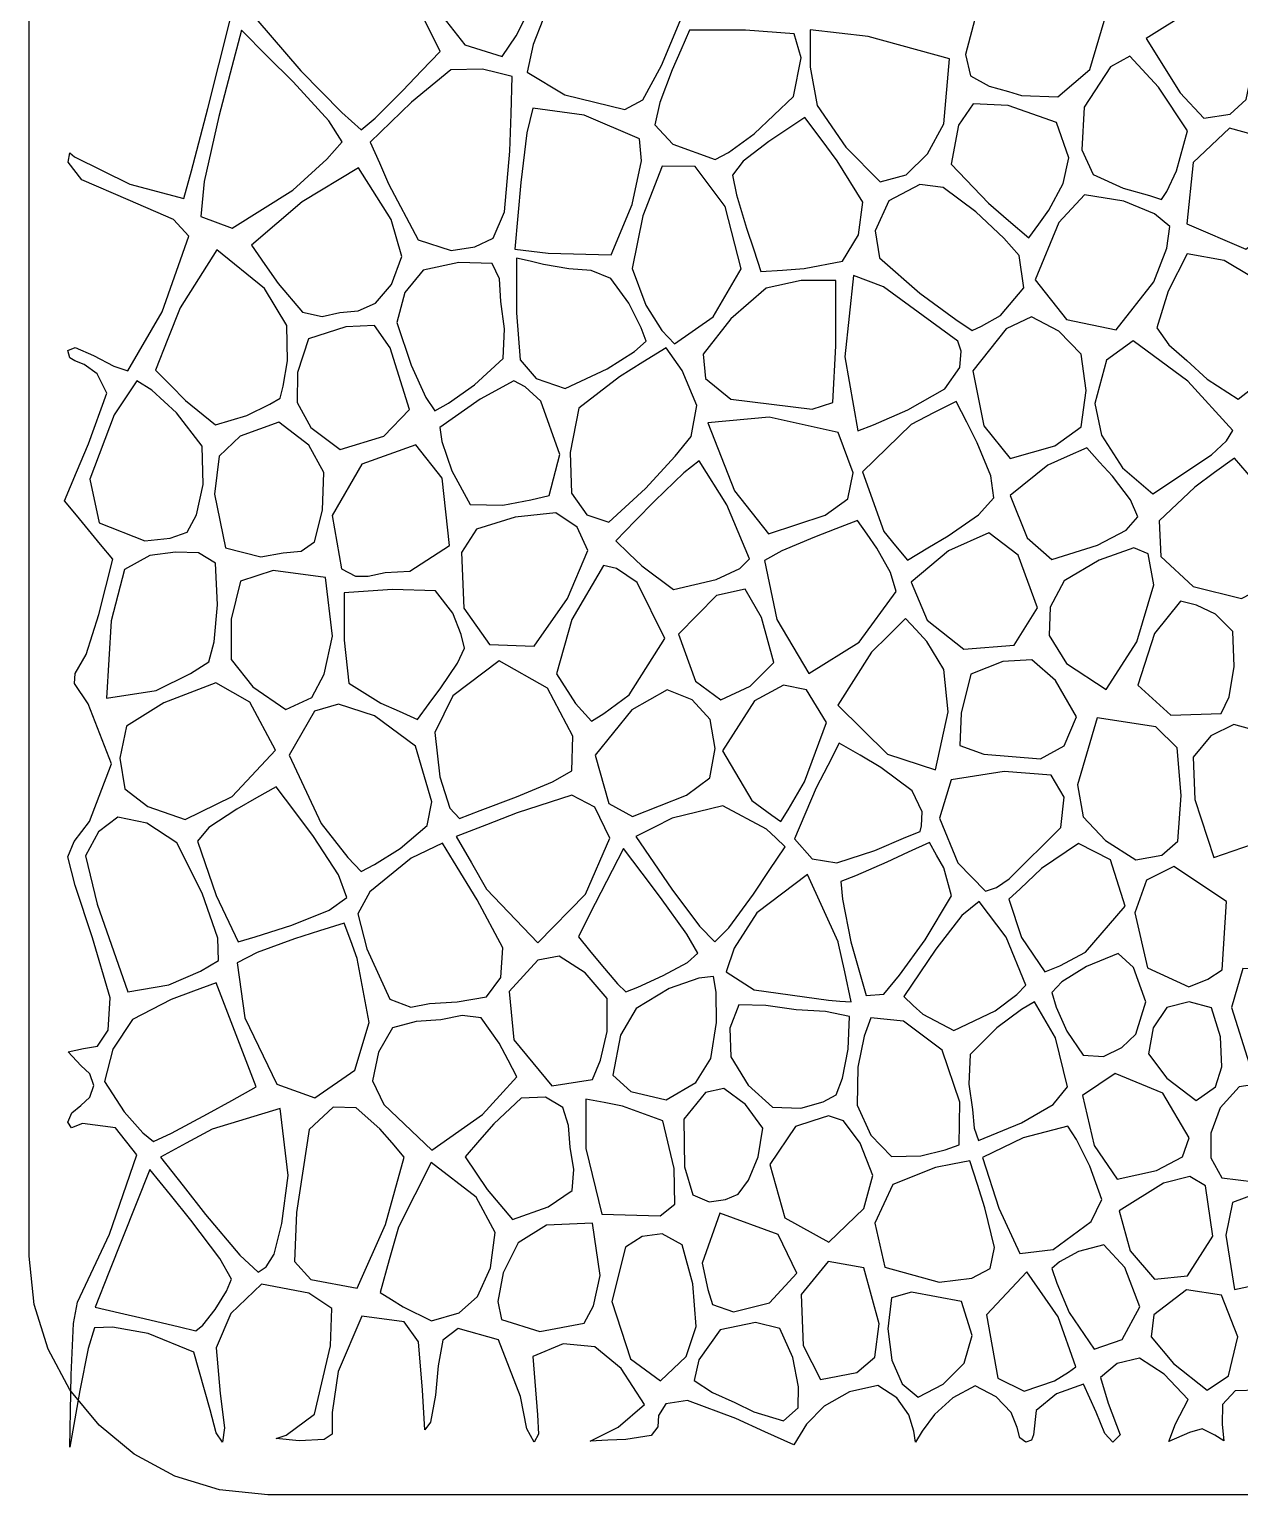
# Model space of a CAD drawing. Extents: x 1.1 to 83, y 1.1 to 53.7.
# Drawn here: x 1.14 to 22.62, y 1.14 to 27.16 of the extents above; entities that cross this region are included whole.
import ezdxf

# ---------------------------------------------------------------- set-up
doc = ezdxf.new("R2010")
doc.units = 0
doc.layers.add('Layer_1', color=7, linetype='CONTINUOUS')

msp = doc.modelspace()

# ---------------------------------------------------------------- linework, layer by layer
at = {"layer": 'Layer_1', "color": 7}
for points in [[(10.212428, 27.891336), (10.665719, 29.008282), (10.516763, 29.697813), (10.18745, 30.224482), (9.584326, 30.431827), (8.540538, 30.266406), (7.966674, 29.260066), (7.875545, 28.525718), (8.221289, 27.712131), (8.867228, 26.879288), (9.530807, 26.671157), (9.782323, 27.041729), (10.212428, 27.891336)], [(12.359125, 26.512052), (12.525832, 26.910366), (12.692538, 27.30868), (12.525366, 27.643749), (12.358194, 27.978814), (11.875013, 28.747294), (11.320955, 28.912256), (10.913547, 28.69591), (10.425981, 27.764732), (10.083077, 26.887534), (9.977737, 26.392852), (10.641949, 25.992805), (11.711622, 25.732884), (12.030136, 25.9018), (12.359125, 26.512052)], [(7.770991, 26.069324), (8.101948, 26.41677), (8.432904, 26.764217), (8.228685, 27.168729), (8.024466, 27.573241), (7.684044, 28.144312), (7.439133, 28.381235), (6.152171, 28.153219), (5.203269, 27.752009), (5.161505, 27.347649), (5.960385, 26.420778), (6.685976, 25.680255), (7.032499, 25.373053), (7.28102, 25.578187), (7.770991, 26.069324)], [(19.960831, 26.440215), (20.28064, 27.516574), (19.030247, 27.848887), (18.000596, 27.628252), (17.753639, 26.708334), (17.842394, 26.328249), (18.174826, 26.147728), (18.517281, 26.054146), (18.749173, 25.980588), (19.395963, 25.957107), (19.960831, 26.440215)], [(22.450923, 25.645945), (22.737326, 25.907975), (22.888447, 26.637951), (22.800204, 27.699739), (21.750872, 27.485439), (20.961743, 26.994369), (21.565321, 26.026562), (21.984408, 25.579894), (22.450923, 25.645945)], [(42.050408, 1.14035), (32.881226, 1.14035), (23.712045, 1.14035), (14.542864, 1.14035), (5.373683, 1.14035), (4.518434, 1.226058), (3.722816, 1.472006), (3.003595, 1.861422), (2.377542, 2.377542), (1.861422, 3.003595), (1.472005, 3.722816), (1.226058, 4.518434), (1.14035, 5.373683), (1.14035, 10.890179), (1.14035, 16.406678), (1.14035, 21.923175), (1.14035, 27.439671)], [(1.880867, 3.267874), (1.92264, 4.177561), (1.993863, 4.556867), (2.563303, 5.765456), (3.050361, 7.174619), (2.672727, 7.650841), (2.084239, 7.731557), (1.889769, 7.653184), (1.825088, 7.755263), (1.892573, 7.921069), (2.054826, 8.049819), (2.217079, 8.19649), (2.284565, 8.405419), (2.217079, 8.614291), (2.054826, 8.760962), (1.831198, 9.004661), (2.103309, 9.063081), (2.351379, 9.102225), (2.539117, 9.388596), (2.577006, 9.963342), (2.260896, 11.025372), (1.953106, 11.953855), (1.825088, 12.463407), (1.937564, 12.735244), (2.207986, 13.092227), (2.597128, 14.116411), (2.184489, 15.180208), (1.940693, 15.53928), (1.954122, 15.720068), (2.150519, 16.055998), (2.375524, 16.768008), (2.498212, 17.2579), (2.6209, 17.747793), (2.406545, 18.007505), (2.192189, 18.267217), (1.977833, 18.526941), (1.763477, 18.786664), (1.976998, 19.292039), (2.190519, 19.797412), (2.515778, 20.694726), (2.34521, 21.039362), (2.116471, 21.20261), (1.948973, 21.270519), (1.861479, 21.32409), (1.825087, 21.45288), (1.953892, 21.505946), (2.276959, 21.363974), (2.64267, 21.172407), (2.887391, 21.092727), (3.496546, 22.137079), (3.969315, 23.482698), (3.698024, 23.777519), (2.897201, 24.127353), (2.074315, 24.485837), (1.827433, 24.799188), (1.858529, 24.964483), (1.942302, 24.89432), (2.925212, 24.407125), (3.88147, 24.149073), (4.020009, 24.642366), (4.307609, 25.751166), (4.504484, 26.524726), (4.701358, 27.298283)], [(5.817854, 24.301176), (6.417686, 24.849929), (6.69185, 25.159454), (6.453478, 25.528535), (5.821045, 26.220479), (5.364518, 26.68141), (4.907992, 27.142341), (4.706613, 26.375953), (4.505234, 25.609561), (4.244806, 24.454369), (4.184248, 23.829414), (4.738613, 23.62373), (5.817854, 24.301176)], [(14.003976, 25.301908), (14.70072, 25.959714), (14.84127, 26.648814), (14.715015, 27.074526), (13.851193, 27.137733), (13.354982, 27.137733), (12.858772, 27.137733), (12.704056, 26.785694), (12.54934, 26.433656), (12.330805, 25.857482), (12.239909, 25.460901), (12.560854, 25.114682), (13.31476, 24.842501), (13.549935, 24.970822), (14.003976, 25.301908)], [(17.370216, 25.474797), (17.470555, 26.63221), (16.030598, 27.029873), (15.513686, 27.088806), (14.996774, 27.147737), (14.996774, 26.815271), (14.996774, 26.482805), (15.120943, 25.800753), (15.633125, 25.065208), (16.242417, 24.448959), (16.704713, 24.573814), (17.079777, 24.946181), (17.370216, 25.474797)], [(21.502105, 24.639953), (21.694278, 25.351757), (21.182556, 26.12942), (20.66941, 26.675659), (20.33014, 26.48699), (19.860451, 25.775037), (19.81884, 25.017295), (20.019377, 24.579507), (20.556541, 24.337924), (21.020878, 24.204662), (21.234076, 24.136765), (21.326984, 24.275793), (21.502105, 24.639953)], [(9.370371, 23.448716), (9.576243, 23.917075), (9.667673, 24.993544), (9.690228, 25.654847), (9.712784, 26.31615), (9.44777, 26.380829), (9.182758, 26.445509), (8.61939, 26.435349), (7.922112, 25.8648), (7.556802, 25.509759), (7.191492, 25.154718), (7.35246, 24.783776), (7.513428, 24.412832), (8.042333, 23.418439), (8.63015, 23.226468), (9.048902, 23.291752), (9.370371, 23.448716)], [(19.591547, 24.874917), (19.368266, 25.501431), (18.511572, 25.802663), (17.891842, 25.834492), (17.630908, 25.455358), (17.502807, 24.760149), (18.163474, 24.067079), (18.521551, 23.759185), (18.879628, 23.451292), (19.057608, 23.696834), (19.235588, 23.942373), (19.486984, 24.418869), (19.591547, 24.874917)], [(11.842333, 24.046651), (12.002822, 24.823101), (11.969661, 25.211394), (10.988398, 25.631021), (10.073866, 25.754657), (9.968672, 25.315204), (9.862589, 24.438432), (9.809231, 23.844343), (9.755872, 23.250254), (10.051418, 23.21481), (10.346965, 23.179363), (11.469634, 23.152636), (11.842333, 24.046651)], [(15.856307, 23.506018), (15.935916, 24.084878), (15.476969, 24.821258), (15.191678, 25.205775), (14.906387, 25.590294), (14.584966, 25.377143), (14.263544, 25.163989), (13.80919, 24.81243), (13.619521, 24.565841), (13.693093, 24.218319), (13.871633, 23.624117), (13.998279, 23.239166), (14.124925, 22.854212), (14.509959, 22.880599), (14.894994, 22.906987), (15.572479, 23.038714), (15.856307, 23.506018)], [(23.382238, 23.928874), (23.733785, 24.444892), (23.880005, 24.708169), (23.728581, 24.870687), (23.364522, 25.144499), (22.441159, 25.39928), (21.797182, 24.792497), (21.684154, 23.702126), (22.73131, 23.25072), (22.985699, 23.442555), (23.382238, 23.928874)], [(13.771501, 22.902172), (13.489648, 24.011469), (12.956825, 24.717736), (12.37223, 24.724114), (12.028739, 23.842926), (11.839531, 22.909544), (12.083146, 22.255398), (12.364753, 21.805511), (12.590315, 21.571856), (13.275805, 22.048716), (13.771501, 22.902172)], [(6.976594, 22.157312), (7.284828, 22.294726), (7.566159, 22.62492), (7.751514, 23.122989), (7.560116, 23.781568), (6.984027, 24.693143), (5.985277, 24.092583), (5.534533, 23.707398), (5.083789, 23.322215), (5.319461, 22.981799), (5.555132, 22.641379), (5.991074, 22.132917), (6.338038, 22.057707), (6.654134, 22.127052), (6.976594, 22.157312)], [(18.373881, 22.075397), (18.792617, 22.564347), (18.708538, 23.142171), (18.436806, 23.444716), (17.941508, 23.916002), (17.359765, 24.345671), (16.945973, 24.401907), (16.392623, 24.111941), (16.154448, 23.580271), (16.229951, 23.099494), (16.94639, 22.472879), (17.584077, 22.00284), (17.876114, 21.806165), (18.041266, 21.884098), (18.373881, 22.075397)], [(21.099221, 22.672164), (21.329866, 23.267035), (21.380294, 23.65211), (21.109131, 23.88174), (20.566585, 24.102859), (19.870147, 24.216978), (19.408968, 23.727757), (18.993254, 22.710036), (19.548978, 22.006515), (20.427726, 21.819729), (21.099221, 22.672164)], [(5.59425, 20.609769), (5.644827, 20.819923), (5.720794, 21.270781), (5.707919, 21.899491), (5.313266, 22.551164), (4.468336, 23.242518), (3.815362, 22.210477), (3.597924, 21.658032), (3.380486, 21.105585), (3.645162, 20.835815), (3.909837, 20.566047), (4.443382, 20.133166), (5.00047, 20.298771), (5.406422, 20.502409), (5.59425, 20.609769)], [(23.088036, 20.971753), (23.342459, 21.427629), (23.153023, 22.128824), (22.830547, 22.758945), (22.348412, 23.049114), (21.6924, 23.17001), (21.350282, 22.508639), (21.14839, 21.855083), (21.365307, 21.551375), (21.685341, 21.273513), (22.042091, 20.941696), (22.597368, 20.590039), (23.088032, 20.971753), (23.088034, 20.971753), (23.088036, 20.971753)], [(9.043269, 20.840745), (9.552679, 21.313016), (9.576281, 21.840814), (9.510432, 22.323789), (9.483043, 22.725067), (9.357195, 22.998969), (8.760489, 23.013983), (8.130421, 22.879801), (7.80704, 22.480355), (7.664453, 21.949768), (7.914967, 21.191409), (8.178233, 20.619649), (8.335402, 20.381838), (8.577003, 20.516644), (9.043269, 20.840745)], [(11.393437, 21.128428), (11.882921, 21.433327), (12.086178, 21.61733), (11.996613, 21.856229), (11.782111, 22.293075), (11.46328, 22.729139), (11.112612, 22.870885), (10.713526, 22.903527), (10.267986, 22.982007), (10.028674, 23.037571), (9.789363, 23.093135), (9.789363, 22.606689), (9.789363, 22.120242), (9.85099, 21.286823), (10.133971, 20.954407), (10.649747, 20.776825), (11.393437, 21.128428)], [(15.456251, 21.537456), (15.456251, 22.115275), (15.456251, 22.693094), (15.146968, 22.693094), (14.837684, 22.693094), (14.217488, 22.561581), (13.592143, 22.014234), (13.101884, 21.386732), (13.13929, 20.95765), (13.590993, 20.588735), (15.035064, 20.412922), (15.402791, 20.532451), (15.456251, 21.537456)], [(16.730802, 20.40045), (17.38686, 20.774841), (17.657628, 21.149683), (17.68134, 21.442559), (17.6197, 21.620014), (16.30001, 22.582375), (15.768069, 22.785948), (15.613789, 21.33817), (15.841907, 20.026257), (16.122228, 20.136175), (16.730802, 20.40045)], [(7.431618, 19.933759), (7.888973, 20.406727), (7.542296, 21.499596), (7.26885, 21.896417), (6.757613, 21.876238), (6.092575, 21.659167), (5.902058, 21.06558), (5.894393, 20.529708), (6.138713, 20.084042), (6.658523, 19.69461), (7.431618, 19.933759)], [(19.343106, 19.761956), (19.810433, 20.100739), (19.897866, 20.742427), (19.810619, 21.388005), (19.410613, 21.797758), (18.928996, 22.049159), (18.475462, 21.8396), (17.886405, 21.094409), (18.079414, 20.116789), (18.55048, 19.533461), (19.343106, 19.761956)], [(22.118674, 19.602202), (22.389095, 19.846781), (22.501571, 20.031555), (21.703535, 20.907462), (20.731175, 21.626339), (20.259909, 21.28378), (20.051026, 20.510932), (20.168531, 19.947489), (20.539319, 19.369456), (21.081442, 18.908968), (22.118674, 19.602202)], [(12.888491, 19.928163), (12.988319, 20.475298), (12.724969, 21.100443), (12.5846, 21.301673), (12.444232, 21.502903), (12.029398, 21.244851), (11.614565, 20.986801), (10.891692, 20.428198), (10.738794, 19.642636), (10.76538, 18.918058), (11.033562, 18.53742), (11.426036, 18.406178), (12.0752, 19.000741), (12.603169, 19.578614), (12.888491, 19.928163)], [(3.94264, 18.22544), (4.109876, 18.537177), (4.226806, 19.076814), (4.205989, 19.757382), (3.750386, 20.346944), (3.314124, 20.748269), (3.048145, 20.915187), (2.645817, 20.309863), (2.213834, 19.168982), (2.382662, 18.395089), (3.188969, 18.073277), (3.637486, 18.119276), (3.94264, 18.22544)], [(10.36371, 18.879843), (10.554064, 19.609331), (10.219961, 20.552695), (9.940783, 20.808702), (9.740272, 20.915184), (9.139898, 20.59145), (8.425256, 20.086072), (8.462411, 19.837544), (8.639163, 19.318949), (8.962465, 18.716777), (9.543793, 18.709722), (10.043886, 18.801625), (10.36371, 18.879843)], [(18.257382, 18.836891), (18.205436, 19.227648), (17.964706, 19.816716), (17.777122, 20.181875), (17.589538, 20.547034), (17.190231, 20.344466), (16.790923, 20.141895), (15.928995, 19.301313), (16.307716, 18.237262), (16.515574, 17.985415), (16.723432, 17.733569), (17.086297, 17.947008), (17.449161, 18.160447), (17.98594, 18.535249), (18.257382, 18.836891)], [(5.966067, 17.892686), (6.201964, 18.055689), (6.3453, 18.617703), (6.36698, 19.288356), (6.102325, 19.773341), (5.569644, 20.179902), (4.880664, 19.932698), (4.507179, 19.576675), (4.428792, 18.90152), (4.61954, 17.948035), (5.252023, 17.791975), (5.64341, 17.863098), (5.966067, 17.892686)], [(15.264803, 18.527268), (15.664409, 18.819645), (15.76257, 19.284236), (15.497076, 19.995591), (14.269268, 20.269945), (13.18402, 20.169767), (13.656632, 18.962466), (14.258645, 18.201143), (15.264803, 18.527268)], [(7.891191, 17.537108), (8.597499, 17.99106), (8.468472, 19.186223), (7.998051, 19.780281), (7.038938, 19.435168), (6.516655, 18.525733), (6.678297, 17.579653), (6.929369, 17.445761), (7.1555, 17.44435), (7.457562, 17.509919), (7.891191, 17.537108)], [(20.100322, 17.99829), (20.60635, 18.2621), (20.816821, 18.498397), (20.68357, 18.799632), (20.363199, 19.219587), (20.136389, 19.471823), (19.909579, 19.724062), (19.562042, 19.569997), (19.214506, 19.415932), (18.549983, 18.8766), (18.852449, 18.126357), (19.287141, 17.745227), (20.100322, 17.99829)], [(23.234821, 17.793422), (23.342023, 18.470081), (22.979829, 19.019393), (22.753735, 19.281846), (22.52764, 19.544298), (22.176652, 19.286895), (21.825664, 19.029488), (21.19072, 18.426529), (21.22264, 17.79828), (21.798175, 17.26116), (22.654731, 17.050856), (22.998944, 17.229751), (23.234821, 17.793422)], [(13.332544, 17.387178), (13.750726, 17.580322), (13.92466, 17.755531), (13.521968, 18.711331), (13.029442, 19.492019), (12.756136, 19.283426), (12.239909, 18.782233), (11.895301, 18.427593), (11.550693, 18.072952), (11.780432, 17.850468), (12.010171, 17.627984), (12.57522, 17.212671), (13.332544, 17.387178)], [(10.689244, 17.047899), (11.055084, 17.902569), (10.865756, 18.319502), (10.48583, 18.571103), (9.764921, 18.497288), (9.076959, 18.27922), (8.810733, 17.864602), (8.851717, 16.879753), (9.306733, 16.233673), (10.098992, 16.20542), (10.689244, 17.047899)], [(16.527605, 17.174456), (16.426061, 17.512975), (16.182997, 17.942848), (16.011073, 18.190314), (15.839149, 18.437778), (15.456252, 18.289623), (15.073354, 18.141467), (14.497887, 17.896321), (14.189692, 17.723053), (14.408226, 16.674759), (14.975607, 15.716058), (15.869581, 16.277677), (16.527605, 17.174456)], [(18.618953, 16.221908), (19.034601, 16.884218), (18.688298, 17.822294), (18.170945, 18.217555), (17.45161, 17.894941), (16.790218, 17.340447), (17.077014, 16.662925), (17.723968, 16.151239), (18.618953, 16.221908)], [(4.325809, 15.927654), (4.423087, 16.283333), (4.478969, 16.937214), (4.443171, 17.675217), (4.140702, 17.863349), (3.737532, 17.873932), (3.280299, 17.815275), (2.829913, 17.565695), (2.591835, 16.653089), (2.512207, 15.283759), (3.390049, 15.4164), (3.998644, 15.718367), (4.325809, 15.927654)], [(20.797962, 16.280819), (21.099563, 17.290415), (20.998738, 17.844476), (20.745427, 17.947101), (20.125857, 17.731356), (19.504555, 17.36377), (19.256481, 16.895089), (19.242186, 16.39279), (19.547726, 15.897033), (20.254194, 15.436926), (20.797962, 16.280819)], [(6.151829, 15.295228), (6.372319, 15.706022), (6.520385, 16.382836), (6.399006, 17.420759), (5.470242, 17.549918), (4.888106, 17.35882), (4.723514, 16.680936), (4.723423, 15.966869), (5.106412, 15.48283), (5.690909, 15.081069), (6.151829, 15.295228)], [(11.783716, 15.338151), (12.420433, 16.337887), (11.93031, 17.333801), (11.563723, 17.585755), (11.332186, 17.633834), (10.768573, 16.675583), (10.494162, 15.712059), (10.831754, 15.183697), (11.118237, 14.870041), (11.336873, 15.007542), (11.783716, 15.338151)], [(8.866289, 16.167848), (8.806428, 16.409289), (8.656734, 16.790117), (8.346449, 17.189137), (7.58462, 17.209287), (7.1554, 17.178836), (6.72618, 17.148384), (6.72618, 16.730503), (6.72618, 16.312622), (6.812188, 15.549527), (7.377107, 15.190927), (7.70257, 15.047945), (8.028033, 14.904966), (8.236567, 15.185142), (8.445101, 15.465318), (8.740865, 15.902824), (8.866289, 16.167848)], [(13.932266, 15.496788), (14.355493, 15.915615), (14.133333, 16.712949), (13.844254, 17.215759), (13.336849, 17.104165), (12.660894, 16.419167), (12.96318, 15.581785), (13.412764, 15.2534), (13.932266, 15.496788)], [(22.295178, 15.006106), (22.43521, 15.305871), (22.524023, 15.843151), (22.498801, 16.463484), (22.19436, 16.77392), (21.854168, 16.933136), (21.572693, 17.000909), (21.10691, 16.431963), (20.81682, 15.513437), (21.402193, 14.979342), (22.295178, 15.006106)], [(17.447321, 15.037576), (17.370057, 15.78713), (17.069271, 16.286045), (16.880246, 16.492183), (16.691221, 16.698318), (16.388961, 16.396561), (16.086701, 16.0948), (15.488215, 15.154255), (16.368468, 14.286619), (17.225271, 14.00674), (17.447321, 15.037576)], [(9.789363, 13.531336), (10.423738, 13.795383), (10.766026, 13.988677), (10.786758, 14.607563), (10.336429, 15.460466), (9.481165, 15.942649), (8.655255, 15.319669), (8.33658, 14.674167), (8.42768, 13.887388), (8.603049, 13.327064), (8.775881, 13.14393), (9.144172, 13.287835), (9.789363, 13.531336)], [(19.504029, 14.437241), (19.723246, 14.952478), (19.350953, 15.593325), (18.932206, 15.962881), (18.419866, 15.929726), (17.849034, 15.705198), (17.675704, 15.014933), (17.653228, 14.438624), (18.083234, 14.287748), (19.084046, 14.205198), (19.504029, 14.437241)], [(4.740203, 13.53811), (5.507618, 14.358727), (5.056077, 15.212032), (4.448977, 15.550876), (3.530263, 15.200545), (2.863809, 14.786551), (2.744043, 14.214117), (2.834611, 13.671742), (3.24181, 13.355851), (3.907017, 13.129678), (4.740203, 13.538223), (4.740203, 13.538166), (4.740203, 13.53811)], [(12.800915, 13.558994), (13.218075, 13.867689), (13.312023, 14.385595), (13.223513, 14.900763), (12.90508, 15.250905), (12.461122, 15.429603), (11.832966, 15.071141), (11.180417, 14.270956), (11.423231, 13.413565), (11.847776, 13.18234), (12.800915, 13.558994)], [(14.899842, 13.79829), (15.286301, 14.850008), (14.931458, 15.428615), (14.526313, 15.512785), (14.012502, 15.23251), (13.443645, 14.34868), (13.96295, 13.46699), (14.319767, 13.204777), (14.478654, 13.093948), (14.609777, 13.29918), (14.899842, 13.79829)], [(7.721715, 12.61259), (8.200335, 13.02153), (8.281743, 13.441844), (7.994113, 14.427561), (7.266775, 14.964788), (6.625703, 15.176935), (6.19897, 15.051761), (5.753842, 14.269347), (6.320831, 13.057852), (6.791857, 12.454122), (7.032499, 12.204638), (7.266545, 12.326106), (7.721715, 12.61259)], [(21.238009, 12.49146), (21.523938, 12.74261), (21.582617, 13.551205), (21.512338, 14.397787), (21.130746, 14.774977), (20.092253, 14.930715), (19.744707, 13.741959), (19.841868, 13.173563), (20.242474, 12.755395), (20.776067, 12.412438), (21.238009, 12.49146)], [(23.022083, 12.747859), (23.681271, 13.781159), (22.967806, 14.687403), (22.516523, 14.816274), (22.111516, 14.612643), (21.797501, 14.230739), (21.825551, 13.480367), (22.164457, 12.453868), (23.022083, 12.747859)], [(16.949553, 12.912705), (16.976596, 13.016365), (16.987845, 13.26537), (16.809732, 13.637424), (16.251705, 14.050964), (15.883635, 14.267485), (15.515565, 14.483977), (15.309289, 14.087568), (15.103012, 13.691159), (14.717888, 12.786129), (15.035066, 12.428525), (15.470677, 12.357094), (16.14547, 12.579062), (16.697561, 12.814661), (16.949553, 12.912705)], [(18.528641, 12.074138), (19.449571, 12.983628), (19.504207, 13.521713), (19.278408, 13.912477), (18.442637, 13.979703), (17.500457, 13.830323), (17.294161, 13.148135), (17.617102, 12.360566), (18.108675, 11.851888), (18.306711, 11.919622), (18.528641, 12.074138)], [(5.801981, 11.251404), (6.463307, 11.516975), (6.776716, 11.743402), (6.629239, 12.143029), (6.182478, 12.824962), (5.852535, 13.266471), (5.522591, 13.707951), (5.172562, 13.510537), (4.822533, 13.313122), (4.328117, 12.982781), (4.122475, 12.742949), (4.454305, 11.778341), (4.844523, 10.958034), (5.14573, 11.044197), (5.801981, 11.251404)], [(11.011445, 11.802471), (11.443316, 12.796938), (11.176658, 13.348851), (10.768319, 13.558006), (9.797101, 13.242651), (9.256051, 13.033271), (8.715001, 12.823918), (8.985626, 12.357433), (9.256251, 11.890948), (10.165977, 10.940113), (11.011445, 11.802471)], [(13.99002, 11.799649), (14.272927, 12.221176), (14.555834, 12.642675), (14.388357, 12.800099), (14.220881, 12.95755), (13.448666, 13.370329), (12.547248, 13.149207), (12.225709, 12.986281), (11.90417, 12.823382), (12.224358, 12.356671), (12.544546, 11.889988), (13.031956, 11.230774), (13.304563, 10.956595), (13.555268, 11.204245), (13.99002, 11.799649)], [(4.496043, 10.624024), (4.483995, 11.018655), (4.209407, 11.821691), (3.756036, 12.710549), (3.22448, 13.06471), (2.713047, 13.167241), (2.365266, 12.908472), (2.137307, 12.479381), (2.344828, 11.622978), (2.888338, 10.067679), (3.618224, 10.189684), (4.178855, 10.433637), (4.496043, 10.624024)], [(8.733059, 9.891601), (9.251962, 9.976042), (9.506494, 10.324812), (9.546693, 10.845964), (9.091505, 11.702649), (8.668476, 12.386728), (8.472936, 12.704849), (7.916236, 12.443313), (7.183025, 11.844212), (6.968999, 11.455281), (7.130581, 10.831373), (7.541199, 9.935599), (7.911939, 9.794629), (8.242955, 9.863097), (8.733059, 9.891601)], [(12.38997, 10.354841), (12.823908, 10.590327), (13.002555, 10.754862), (12.8074, 11.091384), (12.342606, 11.740326), (12.014207, 12.176105), (11.685808, 12.611856), (11.485504, 12.220555), (11.285199, 11.829254), (11.084895, 11.437981), (10.884591, 11.04668), (11.084589, 10.802247), (11.284587, 10.557787), (11.580251, 10.212488), (11.729408, 10.068837), (11.941938, 10.152854), (12.38997, 10.354841)], [(16.30382, 10.027209), (16.58583, 10.364097), (17.041486, 10.990574), (17.508268, 11.771286), (17.368065, 12.271073), (17.241698, 12.49496), (17.115331, 12.718847), (16.736016, 12.545308), (16.356701, 12.371742), (15.805112, 12.126575), (15.544264, 12.024608), (15.574261, 11.711257), (15.721942, 10.957893), (15.991802, 10.000087), (16.30382, 10.027209)], [(19.885822, 10.772868), (20.589383, 11.588462), (20.329449, 12.410745), (19.762317, 12.703635), (19.105532, 12.255692), (18.725163, 11.898963), (18.526152, 11.715349), (18.746444, 11.035053), (19.162291, 10.424437), (19.430574, 10.526799), (19.885822, 10.772868)], [(22.309268, 10.460505), (22.387102, 11.672141), (21.454475, 12.294046), (20.966447, 12.050601), (20.761733, 11.468151), (20.98515, 10.493073), (21.716821, 10.15864), (22.055909, 10.295405), (22.309268, 10.460505)], [(15.498068, 10.95239), (14.953096, 12.152257), (14.051507, 11.469308), (13.6516, 10.84142), (13.507109, 10.424521), (14.00409, 10.105187), (15.32428, 9.917848), (15.526323, 9.904301), (15.728365, 9.890754), (15.613217, 10.42136), (15.498068, 10.951995), (15.498068, 10.952051), (15.498068, 10.95239)], [(18.280941, 9.731581), (18.665714, 10.018121), (18.825752, 10.183108), (18.475683, 11.038891), (18.000753, 11.669657), (17.688962, 11.422007), (17.228802, 10.826631), (16.945895, 10.405104), (16.662987, 9.983605), (16.829265, 9.827311), (16.995542, 9.671016), (17.550232, 9.379876), (18.280941, 9.731581)], [(6.917629, 8.674856), (7.173992, 9.521043), (6.958357, 10.657975), (6.844706, 10.973726), (6.731055, 11.289476), (6.289504, 11.148647), (5.847953, 11.007846), (5.183609, 10.767195), (4.826458, 10.584118), (4.966241, 9.607939), (5.534674, 8.430593), (6.210052, 8.187967), (6.917629, 8.674856)], [(11.135337, 8.513707), (11.276595, 8.854124), (11.394052, 9.360459), (11.39771, 9.950783), (11.008125, 10.402423), (10.546608, 10.70347), (10.164976, 10.631221), (9.657045, 10.07307), (9.737052, 9.217908), (10.416596, 8.400169), (11.135337, 8.513707)], [(20.778531, 9.313271), (20.955083, 9.889005), (20.738676, 10.498351), (20.46389, 10.748851), (19.901173, 10.515848), (19.466163, 10.248076), (19.285231, 10.057068), (19.363963, 9.798298), (19.553259, 9.367655), (19.843404, 8.941105), (20.204185, 8.918527), (20.530845, 9.077333), (20.778531, 9.313271)], [(23.48458, 8.755205), (23.667146, 9.007991), (23.726845, 9.55903), (23.651853, 10.16245), (23.332054, 10.463807), (22.674566, 10.483562), (22.473712, 9.789041), (22.787034, 8.797736), (23.48458, 8.755205)], [(4.300753, 7.901031), (4.7345, 8.141089), (5.168248, 8.381176), (4.989905, 8.842101), (4.811562, 9.303055), (4.63322, 9.764008), (4.454877, 10.224962), (4.055772, 10.076795), (3.656667, 9.928629), (2.971814, 9.574553), (2.619628, 9.050974), (2.472251, 8.476087), (2.820814, 7.93645), (3.156901, 7.562506), (3.347044, 7.412081), (3.66276, 7.559317), (4.300753, 7.901031)], [(12.967998, 8.460283), (13.237808, 8.88689), (13.33773, 9.521579), (13.332229, 10.061555), (13.284542, 10.338867), (13.021316, 10.312902), (12.497603, 10.123898), (11.908365, 9.771374), (11.631254, 9.295519), (11.496369, 8.591149), (11.818722, 8.297497), (12.444634, 8.150149), (12.967998, 8.460283)], [(18.749173, 7.740644), (19.313793, 8.068812), (19.567884, 8.383293), (19.355567, 9.248953), (18.979636, 9.892391), (18.7486, 9.756247), (18.309368, 9.428954), (17.836355, 8.953212), (17.814336, 8.4289), (17.879637, 7.978078), (17.906798, 7.647793), (17.985552, 7.430567), (18.749173, 7.740644)], [(22.19386, 8.378946), (22.307083, 8.737905), (22.282253, 9.267862), (22.120691, 9.785373), (21.725554, 9.892081), (21.329224, 9.790735), (21.087074, 9.426753), (21.003298, 8.968198), (21.328636, 8.537837), (21.851415, 8.138803), (22.19386, 8.378946)], [(9.185342, 7.892282), (9.490037, 8.225615), (9.794731, 8.558948), (9.636515, 8.857087), (9.478299, 9.155227), (9.157627, 9.608278), (8.824688, 9.646604), (8.445796, 9.571759), (8.008325, 9.53919), (7.585539, 9.431297), (7.337198, 8.998876), (7.2282, 8.485796), (7.429846, 8.065539), (8.284477, 7.256492), (9.185342, 7.892282)], [(15.462746, 8.241109), (15.570079, 8.535693), (15.674354, 9.047615), (15.698057, 9.628429), (15.271742, 9.716256), (14.752757, 9.749502), (14.213721, 9.82446), (13.730943, 9.838007), (13.574648, 9.422491), (13.593579, 8.915253), (13.898223, 8.410725), (14.328909, 8.020157), (14.830396, 8.004353), (15.231819, 8.113968), (15.462746, 8.241109)], [(17.643468, 7.351657), (17.654275, 8.106348), (17.340268, 9.031642), (16.652994, 9.545738), (16.076129, 9.606923), (15.955574, 9.283271), (15.846702, 8.728394), (15.830833, 8.055012), (16.075121, 7.52339), (16.443983, 7.142023), (16.963996, 7.155005), (17.39455, 7.261064), (17.643468, 7.351657)], [(21.14366, 6.898606), (21.605708, 7.140471), (21.727303, 7.476428), (21.255277, 8.267017), (20.412676, 8.6159), (19.832088, 8.226038), (20.038645, 7.338195), (20.446165, 6.740505), (21.14366, 6.898606)], [(13.72363, 6.476769), (13.902927, 6.726846), (14.078616, 7.139596), (14.15832, 7.647567), (13.849333, 8.069941), (13.466105, 8.354195), (13.141086, 8.281749), (12.756308, 7.806741), (12.766079, 6.958042), (12.915193, 6.465254), (13.204095, 6.339834), (13.495997, 6.38166), (13.72363, 6.476769)], [(23.721458, 7.036556), (23.833431, 7.439541), (23.880005, 7.9255), (23.786948, 8.395033), (23.208402, 8.470556), (22.615245, 8.382587), (22.276464, 8.009348), (22.111197, 7.557172), (22.108601, 7.120405), (22.303621, 6.767203), (22.881991, 6.692669), (23.450291, 6.766808), (23.721458, 7.036556)], [(10.348286, 6.24783), (10.777118, 6.539281), (10.804936, 6.914552), (10.739041, 7.309155), (10.710411, 7.695658), (10.610397, 8.013525), (10.299187, 8.195643), (9.871146, 8.177016), (9.383828, 7.726082), (9.130715, 7.431667), (8.877602, 7.137253), (9.072803, 6.848342), (9.268004, 6.559431), (9.71595, 6.024056), (10.348286, 6.24783)], [(12.338384, 6.0886), (12.596251, 6.300831), (12.587062, 6.930667), (12.386108, 7.777559), (11.665563, 8.039715), (11.3401, 8.100054), (11.014636, 8.160422), (11.014636, 7.722356), (11.014636, 7.284319), (11.303813, 6.117641), (12.338384, 6.0886)], [(5.48443, 5.412396), (5.619373, 5.954319), (5.736741, 6.808041), (5.591719, 7.995943), (4.385899, 7.626993), (3.926607, 7.378948), (3.467316, 7.130903), (3.868528, 6.621323), (4.269741, 6.111742), (4.875347, 5.391935), (5.204569, 5.092553), (5.341394, 5.186505), (5.48443, 5.412396)], [(7.458951, 5.935974), (7.626825, 6.535358), (7.794699, 7.134741), (7.578819, 7.385327), (7.36294, 7.635912), (6.938708, 8.008981), (6.535635, 8.021963), (6.10857, 7.622393), (5.881211, 6.14956), (5.849269, 5.281332), (6.137888, 4.961546), (6.958062, 4.803896), (7.458951, 5.935974)], [(15.949452, 6.218959), (16.111631, 6.808295), (15.883274, 7.379964), (15.589075, 7.778716), (15.323417, 7.867785), (15.048708, 7.778547), (14.73939, 7.67658), (14.285261, 7.003706), (14.549072, 6.055891), (15.330106, 5.622143), (15.949452, 6.218959)], [(19.983554, 5.993209), (20.172445, 6.379233), (19.960132, 6.974383), (19.725779, 7.444875), (19.572381, 7.681999), (18.777581, 7.474424), (18.059957, 7.124017), (18.344976, 6.226437), (18.722357, 5.42185), (19.314254, 5.494099), (19.983554, 5.993209)], [(8.768845, 4.370459), (9.093698, 4.659794), (9.325186, 5.165028), (9.409178, 5.792803), (9.07217, 6.42055), (8.274407, 7.039661), (7.689576, 5.890339), (7.52741, 5.311332), (7.365243, 4.732353), (7.56923, 4.603744), (7.773218, 4.475136), (8.278211, 4.227345), (8.768845, 4.370459)], [(18.195083, 5.156392), (18.272169, 5.526809), (18.101471, 6.231715), (17.968349, 6.648642), (17.835228, 7.065597), (17.527657, 7.008137), (17.220086, 6.950676), (16.466664, 6.648839), (16.144469, 5.962757), (16.325715, 5.18103), (17.286347, 4.914894), (17.865093, 4.982345), (18.195083, 5.156392)], [(4.437437, 4.427666), (4.641969, 4.751629), (4.730016, 4.968629), (4.51992, 5.333402), (4.007652, 6.0124), (3.643922, 6.463786), (3.280193, 6.915173), (3.036861, 6.304415), (2.793529, 5.693658), (2.550198, 5.082901), (2.306866, 4.472116), (2.741623, 4.370713), (3.176381, 4.269283), (3.805759, 4.120298), (4.097924, 4.047033), (4.219118, 4.150834), (4.437437, 4.427666)], [(21.693712, 5.025836), (22.142652, 5.730629), (22.015297, 6.622339), (21.735623, 6.786592), (21.268253, 6.672461), (20.485475, 6.180379), (20.675878, 5.46709), (21.112363, 4.964904), (21.693712, 5.025836)], [(24.033164, 5.539029), (23.652465, 6.202703), (22.908727, 6.48055), (22.494134, 6.326909), (22.376819, 5.746942), (22.531923, 4.783802), (23.356135, 4.959457), (23.834286, 5.28723), (24.033164, 5.539029)], [(14.276699, 4.545663), (14.764438, 5.075479), (14.431984, 5.757497), (13.394864, 6.139739), (13.083925, 5.248199), (13.182152, 4.78527), (13.262494, 4.514844), (13.635587, 4.38759), (14.276699, 4.545663)], [(10.98796, 4.182556), (11.155122, 4.493621), (11.271871, 5.031706), (11.135626, 5.95858), (10.319486, 5.924685), (9.817881, 5.609951), (9.550944, 5.080361), (9.452994, 4.568438), (9.521814, 4.249866), (10.202747, 4.036732), (10.98796, 4.182556)], [(12.796318, 3.593784), (12.975555, 4.123741), (12.914718, 4.882749), (12.729341, 5.578117), (12.374034, 5.77031), (12.016844, 5.723997), (11.723108, 5.53536), (11.477942, 4.570753), (11.80713, 3.549729), (12.343363, 3.161589), (12.796318, 3.593784)], [(20.536407, 3.89579), (20.847389, 4.474233), (20.582522, 5.173156), (20.212946, 5.576), (19.758028, 5.457805), (19.424115, 5.275405), (19.285231, 5.156081), (19.376126, 4.896719), (19.594661, 4.3776), (20.038904, 3.721292), (20.536407, 3.89579)], [(15.829179, 3.31159), (16.148727, 3.581056), (16.222047, 4.173045), (15.948511, 5.166749), (15.319343, 5.281811), (14.836464, 4.692136), (14.876459, 3.787699), (15.18347, 3.187469), (15.829179, 3.31159)], [(19.333588, 3.162351), (19.583162, 3.317658), (19.713424, 3.407517), (19.399991, 4.296969), (18.845582, 5.093936), (18.126102, 4.332021), (18.327986, 3.20793), (18.794792, 2.978003), (19.333588, 3.162294), (19.333588, 3.162323), (19.333588, 3.162351)], [(22.952561, 2.995761), (22.541569, 2.985036), (22.315684, 2.740575), (22.312223, 2.384721), (22.343176, 2.097137), (22.178404, 2.194447), (21.954884, 2.309566), (21.730656, 2.241578), (21.364589, 2.086187), (21.482316, 2.396405), (21.705087, 2.828234), (21.282901, 3.282019), (20.843003, 3.561814), (20.447631, 3.468455), (20.15232, 3.223401), (20.287887, 2.766455), (20.498053, 2.2006), (20.372344, 2.071257), (20.227706, 2.227919), (20.073993, 2.604629), (19.850474, 3.100098), (19.369033, 2.93164), (19.012565, 2.632287), (18.960792, 2.204607), (18.928607, 2.11043), (18.82577, 2.071257), (18.717601, 2.148388), (18.672611, 2.333837), (18.563291, 2.602428), (18.30046, 2.879485), (17.924421, 3.071678), (17.531115, 2.860576), (17.208018, 2.562606), (16.988969, 2.270478), (16.866553, 2.074277), (16.839358, 2.265962), (16.748906, 2.55778), (16.537985, 2.861225), (16.196959, 3.080089), (15.696085, 2.964067), (15.24653, 2.709644), (14.931263, 2.391212), (14.821445, 2.209207), (14.711627, 2.027202), (14.195498, 2.258737), (13.679369, 2.490272), (12.821685, 2.811865), (12.436548, 2.750481), (12.307377, 2.548128), (12.292501, 2.346452), (12.17526, 2.19123), (11.725125, 2.119348), (11.408179, 2.106366), (11.091233, 2.093383), (11.340117, 2.216856), (11.589001, 2.340356), (12.05603, 2.742212), (11.646362, 3.383365), (11.175628, 3.764873), (10.612538, 3.816689), (10.074636, 3.59441), (10.15739, 2.560094), (10.175472, 2.214767), (10.101256, 2.071144), (9.971675, 2.309142), (9.856648, 2.881348), (9.469943, 3.889728), (8.752124, 4.088948), (8.482084, 3.886398), (8.395683, 3.428323), (8.348879, 2.904321), (8.25779, 2.426772), (8.158056, 2.293705), (8.119898, 2.998301), (8.046951, 3.856002), (7.790412, 4.20957), (7.039015, 4.310126), (6.624075, 3.324888), (6.515897, 2.598928), (6.51522, 2.213723), (6.374952, 2.120872), (5.931145, 2.09773), (5.524225, 2.135547), (5.700317, 2.199358), (6.202815, 2.570988), (6.487593, 3.782991), (6.510896, 4.443109), (6.101022, 4.716385), (5.263059, 4.878804), (4.719733, 4.357285), (4.458889, 3.748391), (4.529611, 2.934942), (4.603652, 2.324834), (4.567599, 2.07106), (4.457335, 2.240816), (4.352959, 2.648881), (4.062609, 3.670667), (3.250725, 4.003125), (2.614247, 4.115364), (2.297336, 4.102382), (2.183139, 3.733828), (2.034037, 2.991189), (1.947057, 2.48666), (1.860078, 1.98216), (1.870478, 2.625824), (1.880878, 3.269516), (1.880878, 3.269516), (1.880867, 3.267874)], [(17.876719, 3.966233), (17.687126, 4.568721), (16.796394, 4.73399), (16.442035, 4.6327), (16.375206, 4.083722), (16.449706, 3.527179), (16.628822, 3.105681), (16.9129, 2.86963), (17.356329, 3.100318), (17.731564, 3.472457), (17.876719, 3.966233)], [(22.42513, 3.252747), (22.588427, 3.941115), (22.300045, 4.681101), (21.677329, 4.779456), (21.099015, 4.330497), (21.053247, 3.942244), (21.448265, 3.468054), (22.0425, 2.997448), (22.42513, 3.252747)], [(14.785805, 2.684323), (14.793775, 3.052425), (14.692541, 3.573266), (14.459901, 4.092329), (14.027653, 4.200138), (13.401318, 4.068341), (13.022471, 3.534461), (12.939074, 3.168898), (13.267571, 2.953845), (13.659369, 2.779601), (14.001241, 2.611989), (14.527025, 2.448752), (14.785805, 2.684323)]]:
    msp.add_lwpolyline(points, dxfattribs=at)

doc.saveas('drawing.dxf')
